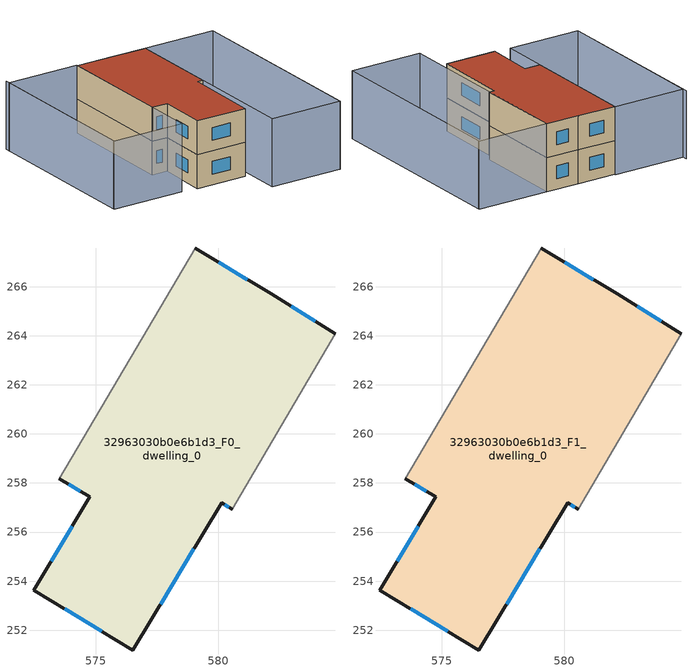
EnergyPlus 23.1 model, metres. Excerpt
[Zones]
32963030b0e6b1d3_F0_dwelling_0
 floor ground (EU_floor_Construction): 582.15,265.71 584.78,264.08 580.57,256.93 580.14,257.19 576.52,251.19 572.47,253.63 574.76,257.43 573.52,258.18 579.06,267.58 z0
 wall outside (EU_wall_Construction): 584.78,264.08 582.15,265.71 579.06,267.58 / 573.52,258.18 574.76,257.43 572.47,253.63 576.52,251.19 580.14,257.19 580.57,256.93 z0:3
 wall adiabatic (EU_wall_Construction): 579.06,267.58 573.52,258.18 / 580.57,256.93 584.78,264.08 z0:3
 window (EU_Window_Construction): 581.19,266.29 580.02,267 / 583.96,264.59 582.97,265.2 / 580.27,257.11 580.43,257.01 / 577.65,253.06 579.01,255.32 / 573.74,252.87 575.26,251.95 / 574.05,256.25 573.19,254.82 / 573.91,257.94 574.38,257.66 z0.93:2.07
32963030b0e6b1d3_F1_dwelling_0
 floor to 32963030b0e6b1d3_F0_dwelling_0 (EU_floor_Construction): 582.15,265.71 584.78,264.08 580.57,256.93 580.14,257.19 576.52,251.19 572.47,253.63 574.76,257.43 573.52,258.18 579.06,267.58 z3
 wall outside (EU_wall_Construction): 584.78,264.08 582.15,265.71 579.06,267.58 / 573.52,258.18 574.76,257.43 572.47,253.63 576.52,251.19 580.14,257.19 580.57,256.93 z3:6
 wall adiabatic (EU_wall_Construction): 579.06,267.58 573.52,258.18 / 580.57,256.93 584.78,264.08 z3:6
 window (EU_Window_Construction): 581.19,266.29 580.02,267 / 583.96,264.59 582.97,265.2 / 580.27,257.11 580.43,257.01 / 577.65,253.06 579.01,255.32 / 573.74,252.87 575.26,251.95 / 574.05,256.25 573.19,254.82 / 573.91,257.94 574.38,257.66 z3.93:5.07
 roof outside (EU_roof_Construction): 580.57,256.93 584.78,264.08 582.15,265.71 579.06,267.58 573.52,258.18 574.76,257.43 572.47,253.63 576.52,251.19 580.14,257.19 z6
shading: 581.2,244.8 590.47,260.55 / 573.54,271.42 565.65,258.01 / 590.55,260.68 581.22,244.83 / 581.22,244.83 575.44,248.23 / 575.44,248.23 584.78,264.08 / 584.78,264.08 590.55,260.68 / 579.09,267.64 571.35,254.49 / 571.35,254.49 565.58,257.89 / 565.58,257.89 573.32,271.04 / 573.32,271.04 579.09,267.64 z0:6
[Building]
EU S2 Campaign: North Axis=0; Terrain=City; Solar Distribution=FullExterior
[Site:Location]
Montreal-Trudeau.Intl.AP: Latitude=45.4667; Longitude=-73.75; Time Zone=-5; Elevation=36
[SizingPeriod:WeatherFileDays]
AnnualSizingPeriod: Begin Month=1; Begin Day of Month=1; End Month=12; End Day of Month=31; Day of Week for Start Day=Monday; Use Weather File Daylight Saving Period=No; Use Weather File Rain and Snow Indicators=No
[MATERIAL]
EU_InternalMass_Material: Roughness=MediumRough; Thickness=0.1; Conductivity=1; Density=1800; Specific Heat=900; Thermal Absorptance=0.9; Solar Absorptance=0.7; Visible Absorptance=0.7
[MATERIAL:NOMASS] Roughness=MediumRough; Thermal Absorptance=0.9; Solar Absorptance=0.7; Visible Absorptance=0.7
Name | Thermal Resistance
EU_wall_NoMass; EU_floor_NoMass | 1.36485
EU_roof_NoMass | 2.55992
[WINDOWMATERIAL:SIMPLEGLAZINGSYSTEM]
EU_Window_SimpleGlazing: UFactor=3.92339; Solar Heat Gain Coefficient=0.8; Visible Transmittance=0.8
[CONSTRUCTION]
EU_wall_Construction: EU_wall_NoMass
EU_roof_Construction: EU_roof_NoMass
EU_floor_Construction: EU_floor_NoMass
EU_Window_Construction: EU_Window_SimpleGlazing
EU_InternalMass_Construction: EU_InternalMass_Material
[ZONE] Type=1; Multiplier=1; Ceiling Height=autocalculate; Volume=278.112; Floor Area=autocalculate; Part of Total Floor Area=Yes
32963030b0e6b1d3_F0_dwelling_0; 32963030b0e6b1d3_F1_dwelling_0
[INTERNALMASS] Construction=EU_InternalMass_Construction; Surface Area=92.7037
Name | Zone or ZoneList
32963030b0e6b1d3_F0_dwelling_0_EU_InternalMass | 32963030b0e6b1d3_F0_dwelling_0
32963030b0e6b1d3_F1_dwelling_0_EU_InternalMass | 32963030b0e6b1d3_F1_dwelling_0
[OTHEREQUIPMENT] Fuel Type=Electricity; Design Level Calculation Method=Watts/Area; Power per Zone Floor Area=1; Fraction Latent=0; Fraction Radiant=0; Fraction Lost=0; Carbon Dioxide Generation Rate=0; EndUse Subcategory=EU_Step8_InternalGains
Name | Zone or ZoneList or Space or SpaceList | Schedule
EU_Step8_InternalGain_32963030b0e6b1d3_F0_dwelling_0_f000 | 32963030b0e6b1d3_F0_dwelling_0 | EU_Step8_GainSchedule_32963030b0e6b1d3_F0_dwelling_0_f000
EU_Step8_InternalGain_32963030b0e6b1d3_F1_dwelling_0_f000 | 32963030b0e6b1d3_F1_dwelling_0 | EU_Step8_GainSchedule_32963030b0e6b1d3_F1_dwelling_0_f000
[ZONEVENTILATION:DESIGNFLOWRATE] Schedule=EU_AlwaysOn; Design Flow Rate Calculation Method=AirChanges/Hour; Air Changes per Hour=0.860309; Ventilation Type=Natural; Fan Pressure Rise=0; Fan Total Efficiency=1; Constant Term Coefficient=1; Temperature Term Coefficient=0; Velocity Term Coefficient=0; Velocity Squared Term Coefficient=0; Minimum Indoor Temperature=-100; Maximum Indoor Temperature=100; Delta Temperature=-100; Minimum Outdoor Temperature=-100; Maximum Outdoor Temperature=100; Maximum Wind Speed=40
Name | Zone or ZoneList or Space or SpaceList
EU_ConstantAir_32963030b0e6b1d3_F0_dwelling_0 | 32963030b0e6b1d3_F0_dwelling_0
EU_ConstantAir_32963030b0e6b1d3_F1_dwelling_0 | 32963030b0e6b1d3_F1_dwelling_0
[HVACTEMPLATE:THERMOSTAT] Constant Heating Setpoint=20; Constant Cooling Setpoint=50
EU_HeatOnly_32963030b0e6b1d3_F0_dwelling_0; EU_HeatOnly_32963030b0e6b1d3_F1_dwelling_0
[HVACTEMPLATE:ZONE:IDEALLOADSAIRSYSTEM] System Availability Schedule=EU_AlwaysOn; Maximum Heating Supply Air Temperature=50; Minimum Cooling Supply Air Temperature=13; Maximum Heating Supply Air Humidity Ratio=0.0156; Minimum Cooling Supply Air Humidity Ratio=0.0077; Heating Limit=NoLimit; Cooling Limit=NoLimit; Heating Availability Schedule=EU_AlwaysOn; Cooling Availability Schedule=EU_CoolingOff; Dehumidification Control Type=ConstantSensibleHeatRatio; Cooling Sensible Heat Ratio=0.7; Dehumidification Setpoint=60; Humidification Control Type=None; Humidification Setpoint=30; Outdoor Air Method=None; Outdoor Air Flow Rate per Person=0.00944; Outdoor Air Flow Rate per Zone Floor Area=0; Outdoor Air Flow Rate per Zone=0; Demand Controlled Ventilation Type=None; Outdoor Air Economizer Type=NoEconomizer; Heat Recovery Type=None; Sensible Heat Recovery Effectiveness=0.7; Latent Heat Recovery Effectiveness=0.65
Name | Template Thermostat
32963030b0e6b1d3_F0_dwelling_0 | EU_HeatOnly_32963030b0e6b1d3_F0_dwelling_0
32963030b0e6b1d3_F1_dwelling_0 | EU_HeatOnly_32963030b0e6b1d3_F1_dwelling_0
[SIZING:ZONE] Zone Cooling Design Supply Air Temperature Input Method=SupplyAirTemperature; Zone Cooling Design Supply Air Temperature=13; Zone Heating Design Supply Air Temperature Input Method=SupplyAirTemperature; Zone Heating Design Supply Air Temperature=50; Zone Cooling Design Supply Air Humidity Ratio=0.008; Zone Heating Design Supply Air Humidity Ratio=0.008; Cooling Design Air Flow Method=DesignDay; Cooling Design Air Flow Rate=0; Cooling Minimum Air Flow per Zone Floor Area=0.000762; Cooling Minimum Air Flow=0; Cooling Minimum Air Flow Fraction=0.2; Heating Design Air Flow Method=DesignDay; Heating Design Air Flow Rate=0; Heating Maximum Air Flow per Zone Floor Area=0.002032; Heating Maximum Air Flow=0.141576; Heating Maximum Air Flow Fraction=0.3; Account for Dedicated Outdoor Air System=No; Dedicated Outdoor Air System Control Strategy=NeutralSupplyAir; Dedicated Outdoor Air Low Setpoint Temperature for Design=autosize; Dedicated Outdoor Air High Setpoint Temperature for Design=autosize; Zone Load Sizing Method=Sensible Load Only No Latent Load; Zone Latent Cooling Design Supply Air Humidity Ratio Input Method=HumidityRatioDifference; Zone Cooling Design Supply Air Humidity Ratio Difference=0.005; Zone Latent Heating Design Supply Air Humidity Ratio Input Method=HumidityRatioDifference; Zone Humidification Design Supply Air Humidity Ratio Difference=0.005
32963030b0e6b1d3_F0_dwelling_0; 32963030b0e6b1d3_F1_dwelling_0
[SCHEDULE:CONSTANT]
Name | Hourly Value
EU_AlwaysOn | 1
EU_CoolingOff | 0
[SCHEDULE:FILE] Column Number=1; Rows to Skip at Top=0; Number of Hours of Data=8760; Column Separator=Comma; Interpolate to Timestep=No; Minutes per Item=60; Adjust Schedule for Daylight Savings=Yes
Name | File
EU_Step8_GainSchedule_32963030b0e6b1d3_F0_dwelling_0_f000 | ../../schedules/32963030b0e6b1d3/32963030b0e6b1d3_F0_dwelling_0_f000_gain.csv
EU_Step8_GainSchedule_32963030b0e6b1d3_F1_dwelling_0_f000 | ../../schedules/32963030b0e6b1d3/32963030b0e6b1d3_F1_dwelling_0_f000_gain.csv
